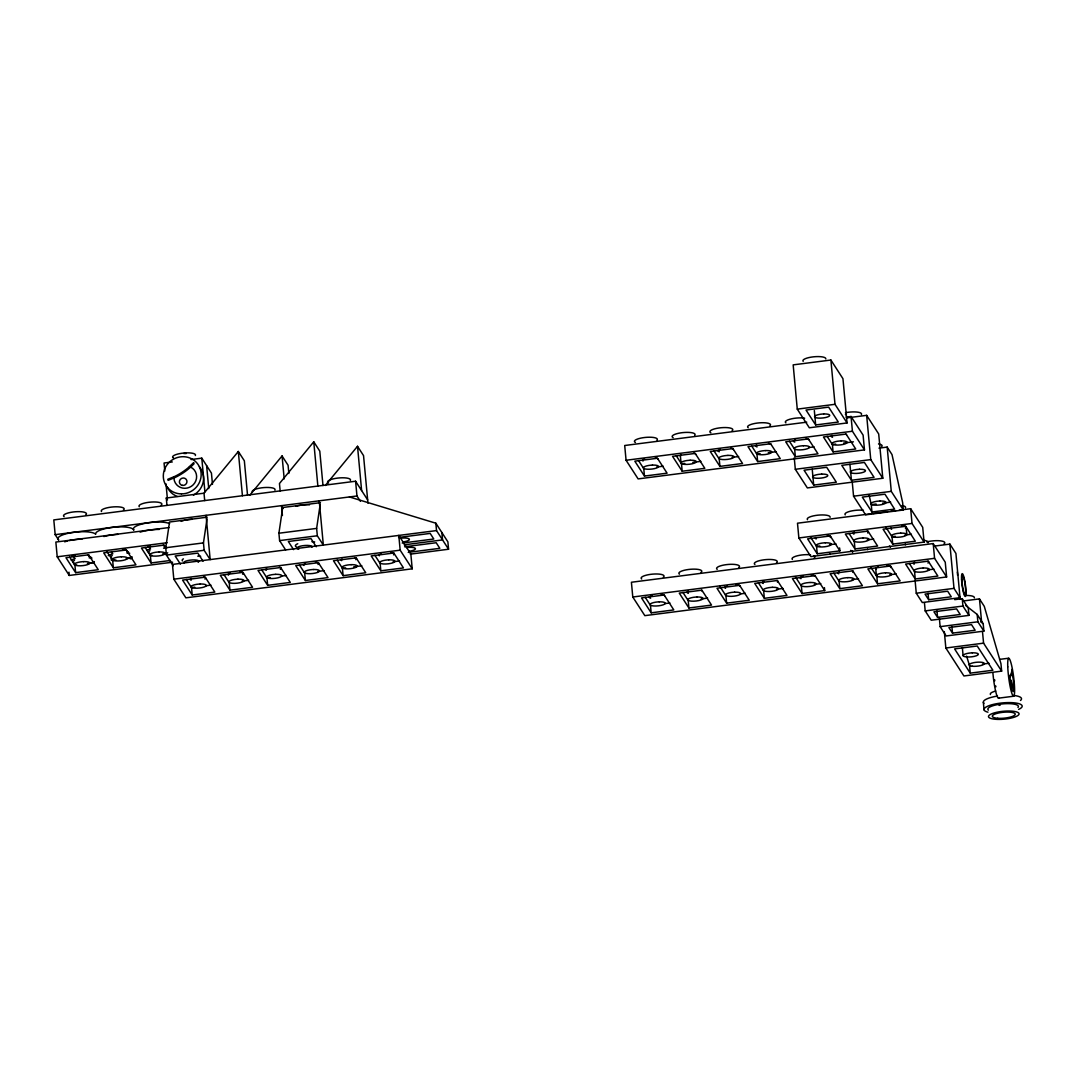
<?xml version="1.0" encoding="UTF-8"?>
<svg xmlns="http://www.w3.org/2000/svg" width="1076" height="1076" viewBox="0 0 1076 1076"><rect width="100%" height="100%" fill="white"/><g stroke="black" fill="none" stroke-linecap="round" stroke-linejoin="round"><path stroke-width="1.5" d="M173.935 476.803L173.949 478.591A11.513 11.016 -32.9 0 0 191.501 486.217A11.513 11.016 -32.9 0 0 190.694 467.132L189.511 466.634M173.303 565.761L166.417 555.108L165.744 547.738L169.537 522.008L207.264 517.179M206.067 515.323L210.17 559.601L204.144 550.28L203.458 542.896L207.022 518.78M285.624 549.93L279.599 540.609L278.913 533.225L282.706 507.509L320.433 502.667M319.236 500.824L323.338 545.088L317.312 535.767L316.64 528.397L320.191 504.281M166.968 505.411L166.282 498.027L204.01 493.198L238.321 451.476L244.346 460.797L247.534 495.216M249.847 495.148L282.06 455.955L288.086 465.276L288.852 473.48M322.988 485.545L319.787 451.126L313.762 441.806L279.464 483.527L280.15 490.898M325.288 485.478L357.514 446.284L363.54 455.605L367.952 503.151M1010.001 675.526C1008.602 675.378 1008.858 677.557 1010.135 676.683A62.327 8.07 82.7 0 0 1011.911 672.594L1012.112 669.285L1011.561 672.271A62.327 8.07 82.7 0 1 1010.001 675.526L1010.001 677.315A11.513 1.493 82.7 0 0 1013.565 691.195A11.513 1.493 82.7 0 0 1011.965 672.473L1011.722 671.545M191.003 459.546L201.79 458.161L211.434 473.09L212.483 484.321M830.887 360.03L793.173 364.872L797.276 409.136L809.327 427.777L847.054 422.949L842.938 378.671L830.887 360.03L835.003 404.307L847.054 422.949M172.308 461.954L164.063 463.003L164.816 471.019M797.276 409.136L835.003 404.307M806.758 422.169L624.699 445.504L626.071 460.259L638.122 478.901L864.472 449.889L863.1 435.134L851.049 416.493L846.126 417.125M846.973 417.865L866.651 415.349L878.702 433.991L882.804 478.255L807.363 487.926L795.312 469.284L794.249 457.811M367.642 499.869L355.591 481.228L53.8 519.91L55.172 534.664L58.615 539.991M815.662 424.953L838.298 422.048L828.654 407.131L806.018 410.037L815.662 424.953L814.33 410.521M626.071 460.259L852.421 431.247L864.472 449.889M55.172 534.664L356.963 495.982L360.406 501.308M169.026 527.549L55.858 542.048L57.216 556.803L69.267 575.445L172.604 562.197M656.71 467.024L663.179 466.204M676.239 455.713L681.498 463.85L684.74 463.433M692.823 462.398L700.906 461.362M732.164 457.354L738.62 456.533M751.694 446.042L756.953 454.18L760.181 453.763M768.264 452.727L776.347 451.691M809.219 447.481L814.075 446.863M827.135 436.372L832.394 444.509L835.635 444.092M843.718 443.056L853.416 441.819M644.457 476.063L667.093 473.171L657.449 458.255L634.813 461.16L644.457 476.063L643.771 468.692L638.512 460.555M682.184 471.234L704.82 468.329L695.177 453.413L672.54 456.318L682.184 471.234L681.498 463.85M719.911 466.392L742.548 463.5L732.904 448.584L710.268 451.476L719.911 466.392L719.225 459.022L713.966 450.884M757.638 461.564L780.261 458.658L770.631 443.742L747.995 446.648L757.638 461.564L756.953 454.18M795.352 456.722L817.989 453.83L808.345 438.914L785.722 441.806L795.352 456.722L794.666 449.351L789.407 441.214M833.08 451.893L855.716 448.988L846.072 434.072L823.436 436.977L833.08 451.893L832.394 444.509M878.971 448.154L887.175 447.091L892.004 454.57L902.643 502.626L903.329 510.011L865.615 514.839L853.564 496.197L852.192 481.443M57.216 556.803L167.116 542.721M165.744 547.738L203.458 542.896M278.913 533.225L316.64 528.397M795.312 469.284L870.753 459.613L882.804 478.255M87.869 563.582L94.325 562.748M106.524 550.912L112.657 560.408L115.885 559.991M127.21 558.538L132.052 557.919M163.31 553.911L166.551 553.494M166.417 555.108L204.144 550.28M279.599 540.609L317.312 535.767M75.616 572.62L98.252 569.715L88.609 554.799L65.972 557.704L75.616 572.62L74.93 565.236L69.671 557.099M113.343 567.778L135.966 564.873L126.336 549.97L103.699 552.862L113.343 567.778L112.657 560.408M165.812 547.845L164.05 545.129L141.427 548.034L151.057 562.95L170.465 560.462M410.292 554.14L448.571 549.231L436.52 530.589L172.442 564.429L173.814 579.184L185.866 597.826L412.216 568.814L410.844 554.059L398.793 535.418L400.164 550.172L412.216 568.814M398.591 537.462L430.171 533.414L433.789 539.009L402.209 543.057M813.698 485.101L836.334 482.196L826.691 467.28L804.054 470.185L813.698 485.101L812.205 469.055M851.425 480.259L874.062 477.354L864.418 462.451L841.782 465.343L851.425 480.259L849.932 464.227M404.267 544.819L442.545 539.91L441.859 532.526M404.616 546.783L436.197 542.734L439.815 548.33L408.234 552.378M173.814 579.184L400.164 550.172M853.564 496.197L891.278 491.369L903.329 510.011M186.269 579.493L191.528 587.617L194.756 587.214M206.081 585.761L210.923 585.129M242.181 581.134L248.65 580.3M261.71 569.823L266.969 577.947L270.211 577.53M281.522 576.09L286.377 575.458M317.635 571.464L324.091 570.63M337.165 560.139L342.424 568.276L345.652 567.859M353.735 566.823L361.818 565.788M393.076 561.793L399.546 560.959M876.12 504.012L871.264 504.631L871.95 512.015L894.586 509.109L884.943 494.193L862.306 497.099L871.95 512.015M882.576 503.178L890.672 502.142M192.214 595.001L214.837 592.096L205.207 577.18L182.57 580.085L192.214 595.001L191.528 587.617M229.928 590.159L252.564 587.267L242.92 572.351L220.298 575.256L229.928 590.159L229.242 582.788L223.983 574.651M267.655 585.331L290.291 582.425L280.648 567.509L258.011 570.414L267.655 585.331L266.969 577.947M305.382 580.489L328.019 577.597L318.375 562.681L295.739 565.586L305.382 580.489L304.696 573.118L299.437 564.981M343.109 575.66L365.746 572.755L356.102 557.839L333.466 560.744L343.109 575.66L342.424 568.276M380.823 570.818L403.46 567.926L393.816 553.01L371.193 555.915L380.823 570.818L380.151 563.447L374.892 555.31M871.291 513.75L797.491 523.205L798.863 537.96L810.914 556.601L924.082 542.102L922.71 527.348L910.659 508.706L899.186 510.172M872.932 513.534L887.7 511.651M890.982 511.221L895.904 510.589M798.863 537.96L912.031 523.461L924.082 542.102M810.43 536.911L816.563 546.393L819.804 545.989M829.502 544.738L835.971 543.905M867.229 539.91L873.685 539.076M885.884 527.24L892.017 536.722L895.245 536.319M904.943 535.068L911.412 534.234M839.885 550.872L830.242 535.956L807.605 538.861L817.249 553.777L839.885 550.872L839.616 547.926M854.976 548.935L877.612 546.043L867.969 531.127L845.332 534.032L854.976 548.935L854.29 541.564L849.031 533.427M892.703 544.106L915.326 541.201L905.696 526.285L883.06 529.19L892.703 544.106L892.017 536.722M933.201 543.568L631.41 582.25L632.782 597.005L644.833 615.647L946.624 576.965L945.253 562.21L933.201 543.568L934.573 558.323L946.624 576.965M935.125 546.003L949.893 544.106L955.918 553.427L960.021 597.691L922.293 602.533L916.268 593.212L915.057 580.099M632.782 597.005L934.573 558.323M665.035 603.582L669.891 602.963M701.148 598.955L707.618 598.121M740.49 593.912L745.332 593.293M776.59 589.285L783.059 588.451M814.317 584.443L820.786 583.622M852.044 579.614L858.513 578.78M889.771 574.772L896.227 573.952M927.485 569.944L933.955 569.11M651.168 612.822L673.805 609.917L664.161 595.001L641.525 597.906L651.168 612.822L650.482 605.438L645.223 597.315M688.896 607.98L711.532 605.089L701.888 590.173L679.252 593.078L688.896 607.98L688.21 600.61L682.951 592.472M726.623 603.152L749.259 600.247L739.615 585.331L716.979 588.236L726.623 603.152L725.937 595.768L719.804 586.285M764.35 598.31L786.973 595.418L777.343 580.502L754.706 583.407L764.35 598.31L763.664 590.939L758.405 582.802M824.7 590.576L815.057 575.66L792.42 578.565L802.064 593.481L824.7 590.576L824.431 587.63M839.791 588.639L862.427 585.747L852.784 570.831L830.147 573.737L839.791 588.639L839.105 581.269L833.846 573.131M877.518 583.811L900.155 580.905L890.511 565.989L867.875 568.895L877.518 583.811L876.832 576.427L870.699 566.944M915.246 578.969L937.868 576.077L928.238 561.161L905.602 564.066L915.246 578.969L914.56 571.598L909.301 563.461M916.268 593.212L953.995 588.37L960.021 597.691M928.642 599.695L951.278 596.803L947.66 591.208L925.024 594.1L928.642 599.695L928.037 593.279M954.708 599.641L962.24 598.673L968.265 607.994L968.951 615.378L931.224 620.22L925.199 610.899L924.432 602.695M963.06 601L979.456 598.902L984.284 606.353L1000.962 663.757L1001.648 671.128L963.921 675.97L945.844 648.008L944.325 631.612M925.199 610.899L962.926 606.057L968.951 615.378M937.559 617.382L960.195 614.477L956.577 608.895L933.941 611.787L937.559 617.382L936.967 610.966M940.142 626.649L977.869 621.807L983.894 631.128L946.167 635.97L940.142 626.649L939.375 618.444M952.502 633.132L975.138 630.24L971.52 624.645L948.884 627.55L952.502 633.132L951.897 626.582M945.844 648.008L983.572 643.166L1001.648 671.128M999.591 659.373L1008.642 658.216M982.509 664.107L988.978 663.273M970.256 673.132L992.892 670.24L977.223 646.004L954.587 648.909L970.256 673.132L969.57 665.762L966.611 656.131M998.582 698.163L1013.659 696.226M183.754 453.48L186.215 453.521M349.418 496.951L435.834 523.205L447.885 541.847L448.571 549.231M965.602 605.411L977.183 614.436L983.208 623.757L983.894 631.128M980.626 621.753L983.208 623.757M795.245 576.615L801.378 586.097L802.064 593.481M316.236 546.742L310.977 538.605L288.341 541.497L293.6 549.634M283.23 508.316L281.509 505.653L282.423 515.498M166.282 498.027L167.493 499.896M203.068 561.242L197.809 553.104L175.173 556.01L180.432 564.147M145.112 547.428L150.371 555.566L151.057 562.95M869.072 494.92L870.901 503.017M979.456 598.902L981.594 621.861M982.496 631.693L983.572 643.166M977.183 614.436L977.869 621.807M983.37 702.426L984.042 709.81M962.24 598.673L962.926 606.057M957.317 572.069L957.613 575.283M959.55 596.131L959.846 599.345M962.347 647.537L963.101 655.688M949.893 544.106L953.995 588.37M910.659 508.706L912.031 523.461M906.14 527.038L906.826 534.422M887.175 447.091L891.278 491.369M866.651 415.349L870.753 459.613M875.703 568.303L876.389 575.687M851.049 416.493L852.421 431.247M816.563 546.393L817.249 553.777M680.368 455.726L681.054 463.11M435.834 523.205L436.52 530.589M357.514 446.284L361.617 490.548M355.591 481.228L356.963 495.982M313.762 441.806L317.864 486.07M282.06 455.955L284.199 478.914M238.321 451.476L242.423 495.74M206.619 465.626L208.744 488.585M201.79 458.161L204.911 491.853M204.01 493.198L204.696 500.569M166 483.85L167.345 498.282M68.972 572.163L69.267 575.445M199.369 466.769A19.18 18.359 -32.9 0 1 193.438 495.148M177.258 496.44A19.18 18.359 -32.9 0 1 167.089 486.702M172.685 457.367A11.513 2.972 -5.3 0 1 184.305 452.996A11.513 2.972 -5.3 0 1 195.348 455.525M173.599 458.134A11.513 2.972 -5.3 0 1 173.182 457.892M164.493 546.137A7.667 1.991 -5.3 0 1 164.103 546.689M150.008 548.128A7.667 1.991 -5.3 0 1 150.532 546.097M163.243 545.007A7.667 1.991 -5.3 0 1 164.372 545.626M112.281 552.97A7.667 1.991 -5.3 0 1 111.931 551.477M122.556 549.419A7.667 1.991 -5.3 0 1 126.78 550.71M89.052 555.808A7.667 1.991 -5.3 0 1 88.649 556.359M74.553 557.798A7.667 1.991 -5.3 0 1 75.091 555.767M87.802 554.678A7.667 1.991 -5.3 0 1 89.052 555.552M64.681 541.806A19.18 4.963 -5.3 0 1 67.653 540.959M69.294 540.582A19.18 4.963 -5.3 0 1 82.085 539.089M58.588 539.829A19.18 4.963 -5.3 0 1 72.119 532.553A19.18 4.963 -5.3 0 1 95.495 534.059M74.93 555.889A15.346 3.968 -5.3 0 1 72.105 555.875M76.786 565.102A15.346 3.968 -5.3 0 1 74.352 564.86M71.204 560.139A15.346 3.968 -5.3 0 1 75.145 558.632M89.362 556.79A15.346 3.968 -5.3 0 1 90.747 556.817M94.365 561.632A11.513 2.972 -5.3 0 1 87.398 563.622M74.701 563.407A11.513 2.972 -5.3 0 1 74.513 560.354M89.173 557.852A11.513 2.972 -5.3 0 1 91.998 558.094M131.46 558.511A15.346 3.968 -5.3 0 1 130.223 558.847M114.513 560.273A15.346 3.968 -5.3 0 1 111.003 559.843M108.246 555.714A15.346 3.968 -5.3 0 1 112.872 553.79M127.089 551.961A15.346 3.968 -5.3 0 1 128.474 551.975M132.079 556.79A11.513 2.972 -5.3 0 1 126.188 558.605M112.429 558.578A11.513 2.972 -5.3 0 1 112.24 555.512M126.901 553.024A11.513 2.972 -5.3 0 1 129.725 553.252M103.834 536.534A19.18 4.963 -5.3 0 1 117.957 534.328M95.71 534.086A19.18 4.963 -5.3 0 1 113.531 527.24A19.18 4.963 -5.3 0 1 133.827 530.132M125.435 549.231A15.346 3.968 -5.3 0 1 124.197 549.554M140.136 532.136A19.18 4.963 -5.3 0 1 143.108 531.288M144.735 530.912A19.18 4.963 -5.3 0 1 159.329 529.405M133.653 529.715A19.18 4.963 -5.3 0 1 146.659 523.03A19.18 4.963 -5.3 0 1 169.631 523.595M150.384 546.218A15.346 3.968 -5.3 0 1 147.547 546.205M152.241 555.431A15.346 3.968 -5.3 0 1 149.806 555.189M146.659 550.468A15.346 3.968 -5.3 0 1 150.586 548.962M164.803 547.119A15.346 3.968 -5.3 0 1 166.202 547.146M167.721 552.822A11.513 2.972 -5.3 0 1 162.853 553.952M150.156 553.736A11.513 2.972 -5.3 0 1 149.968 550.683M163.579 548.168A11.513 2.972 -5.3 0 1 166.565 548.316M139.261 506.742A11.513 2.972 -5.3 0 1 151.245 502.062A11.513 2.972 -5.3 0 1 161.144 505.249M101.534 511.571A11.513 2.972 -5.3 0 1 113.518 506.89A11.513 2.972 -5.3 0 1 123.417 510.091M64.116 516.668A11.513 2.972 -5.3 0 1 75.239 511.772A11.513 2.972 -5.3 0 1 85.69 514.92M328.597 483.057A11.513 2.972 -5.3 0 1 337.622 478.094A11.513 2.972 -5.3 0 1 350.359 480.461M252.241 491.961A11.513 2.972 -5.3 0 1 263.862 487.589A11.513 2.972 -5.3 0 1 274.905 490.131M394.139 553.508A7.667 1.991 -5.3 0 1 393.48 554.839M379.398 555.794A7.667 1.991 -5.3 0 1 379.155 554.786M380.299 553.965A7.667 1.991 -5.3 0 1 380.917 553.71M390.911 552.513A7.667 1.991 -5.3 0 1 393.883 553.279M354.676 557.57A7.667 1.991 -5.3 0 1 355.752 559.668M341.67 560.636A7.667 1.991 -5.3 0 1 342.074 559.076M296.344 546.917A11.513 2.972 -5.3 0 1 297.756 543.743M311.932 541.672A11.513 2.972 -5.3 0 1 314.69 541.941M318.698 563.178A7.667 1.991 -5.3 0 1 318.025 564.51M303.943 565.465A7.667 1.991 -5.3 0 1 303.701 564.456M304.858 563.636A7.667 1.991 -5.3 0 1 305.463 563.38M315.47 562.183A7.667 1.991 -5.3 0 1 318.442 562.95M279.235 567.24A7.667 1.991 -5.3 0 1 280.311 569.338M266.229 570.307A7.667 1.991 -5.3 0 1 266.633 568.747M243.243 572.849A7.667 1.991 -5.3 0 1 242.584 574.18M228.502 575.135A7.667 1.991 -5.3 0 1 228.26 574.127M228.906 573.575A7.667 1.991 -5.3 0 1 230.022 573.051M240.015 571.854A7.667 1.991 -5.3 0 1 242.988 572.62M182.463 560.932A11.513 2.972 -5.3 0 1 183.391 558.847M197.728 556.158A11.513 2.972 -5.3 0 1 200.661 556.332M203.781 576.911A7.667 1.991 -5.3 0 1 204.857 579.009M191.151 580.179A7.667 1.991 -5.3 0 1 191.178 578.417M845.386 414.3A11.513 2.972 -5.3 0 1 845.884 414.825M832.528 437.26A7.667 1.991 -5.3 0 1 832.057 435.309M845.763 434.139A7.667 1.991 -5.3 0 1 846.516 434.825M785.91 422.908A11.513 2.972 -5.3 0 1 789.717 419.29A11.513 2.972 -5.3 0 1 802.884 417.959M803.812 418.053A11.513 2.972 -5.3 0 1 804.66 418.174M794.801 442.088A7.667 1.991 -5.3 0 1 793.685 440.689M794.828 439.869A7.667 1.991 -5.3 0 1 795.446 439.613M806.233 438.51A7.667 1.991 -5.3 0 1 808.802 439.654M748.197 427.75A11.513 2.972 -5.3 0 1 759.306 422.855A11.513 2.972 -5.3 0 1 769.77 426.002M757.074 446.93A7.667 1.991 -5.3 0 1 756.603 444.98M768.506 443.339A7.667 1.991 -5.3 0 1 771.075 444.496M710.873 432.821A11.513 2.972 -5.3 0 1 721.028 427.737A11.513 2.972 -5.3 0 1 732.043 430.83M719.346 451.759A7.667 1.991 -5.3 0 1 718.472 451.369M718.217 451.14A7.667 1.991 -5.3 0 1 718.23 450.36M719.387 449.539A7.667 1.991 -5.3 0 1 719.992 449.284M730.779 448.181A7.667 1.991 -5.3 0 1 733.348 449.593M673.146 437.65A11.513 2.972 -5.3 0 1 682.735 432.619A11.513 2.972 -5.3 0 1 694.666 435.363M680.503 455.982A7.667 1.991 -5.3 0 1 681.162 454.65M693.764 453.144A7.667 1.991 -5.3 0 1 695.621 454.422M635.432 442.492A11.513 2.972 -5.3 0 1 645.008 437.461A11.513 2.972 -5.3 0 1 656.952 440.192M643.031 461.039A7.667 1.991 -5.3 0 1 642.789 460.03M643.044 459.761A7.667 1.991 -5.3 0 1 644.551 458.954M655.338 457.851A7.667 1.991 -5.3 0 1 657.517 458.524M657.893 458.995A7.667 1.991 -5.3 0 1 657.893 459.264M400.595 538.215A7.667 1.991 -5.3 0 1 409.351 539.116A7.667 1.991 -5.3 0 1 403.016 541.941M406.62 547.536A7.667 1.991 -5.3 0 1 415.376 548.437A7.667 1.991 -5.3 0 1 409.041 551.262M295.873 506.298A11.513 2.972 -5.3 0 1 309.498 504.846M298.724 549.311A7.667 1.991 -5.3 0 1 302.531 545.747A7.667 1.991 -5.3 0 1 311.973 547.254M181.158 521.362A11.513 2.972 -5.3 0 1 183.593 520.542M184.534 520.3A11.513 2.972 -5.3 0 1 192.147 519.291M198.535 562.035A7.667 1.991 -5.3 0 1 198.145 562.318M184.063 563.273A7.667 1.991 -5.3 0 1 189.847 560.179A7.667 1.991 -5.3 0 1 198.939 561.228M998.999 697.625A19.18 2.488 82.7 0 1 995.811 691.895A19.18 2.488 82.7 0 1 992.892 672.702M995.919 686.797A11.513 1.493 82.7 0 1 995.717 685.937M994.789 680.812A11.513 1.493 82.7 0 1 994.627 679.696M987.943 712.178A19.18 4.963 -5.3 0 1 990.054 705.318A19.18 4.963 -5.3 0 1 1015.717 703.005A19.18 4.963 -5.3 0 1 1018.622 709.393M1013.565 695.446A19.18 4.963 -5.3 0 1 1020.505 700.489M983.975 703.341A19.18 4.963 -5.3 0 1 997.492 696.064M990.431 694.545A11.513 2.972 -5.3 0 1 995.69 691.061M999.079 705.385A11.513 2.972 -5.3 0 1 1000.155 705.197M988.346 710.133A15.346 3.968 -5.3 0 1 1002.872 703.865A15.346 3.968 -5.3 0 1 1017.99 707.457M926.732 541.941A11.513 2.972 -5.3 0 1 940.384 540.838A11.513 2.972 -5.3 0 1 944.055 543.945M878.514 443.944A11.513 2.972 -5.3 0 1 881.701 446.634M965.952 595.458A11.513 2.972 -5.3 0 1 974.358 597.826M813.967 555.66A11.513 2.972 -5.3 0 1 814.209 557.919M792.326 559.412A11.513 2.972 -5.3 0 1 797.343 555.794A11.513 2.972 -5.3 0 1 810.524 554.812M801.015 578.659A7.667 1.991 -5.3 0 1 800.652 577.166M802.158 576.373A7.667 1.991 -5.3 0 1 802.871 576.131M811.291 575.122A7.667 1.991 -5.3 0 1 815.379 576.171M754.908 564.496A11.513 2.972 -5.3 0 1 766.018 559.601A11.513 2.972 -5.3 0 1 776.482 562.761M777.773 581.511A7.667 1.991 -5.3 0 1 777.383 582.049M763.288 583.501A7.667 1.991 -5.3 0 1 763.825 581.47M777.02 580.556A7.667 1.991 -5.3 0 1 777.652 581M717.181 569.338A11.513 2.972 -5.3 0 1 728.304 564.443A11.513 2.972 -5.3 0 1 738.755 567.59M725.56 588.33A7.667 1.991 -5.3 0 1 725.211 586.837M726.703 586.043A7.667 1.991 -5.3 0 1 727.416 585.801M735.836 584.793A7.667 1.991 -5.3 0 1 740.059 586.084M679.454 574.167A11.513 2.972 -5.3 0 1 690.577 569.271A11.513 2.972 -5.3 0 1 701.027 572.432M702.332 591.181A7.667 1.991 -5.3 0 1 702.198 591.45M688.344 593.347A7.667 1.991 -5.3 0 1 688.371 591.141M701.579 590.24A7.667 1.991 -5.3 0 1 702.332 590.926M641.726 579.009A11.513 2.972 -5.3 0 1 652.85 574.113A11.513 2.972 -5.3 0 1 663.3 577.261M650.617 598.189A7.667 1.991 -5.3 0 1 649.756 596.507M650.644 595.97A7.667 1.991 -5.3 0 1 651.975 595.472M661.256 594.517A7.667 1.991 -5.3 0 1 664.605 595.754M923.692 540.3A11.513 2.972 -5.3 0 1 927.969 542.802M905.494 544.9A11.513 2.972 -5.3 0 1 905.239 544.053M928.669 562.17A7.667 1.991 -5.3 0 1 927.889 562.99M914.183 564.16A7.667 1.991 -5.3 0 1 914.721 562.129M927.915 561.215A7.667 1.991 -5.3 0 1 928.548 561.659M867.767 549.742A11.513 2.972 -5.3 0 1 867.485 549.177M889.408 545.989A11.513 2.972 -5.3 0 1 890.377 547.334M886.732 565.451A7.667 1.991 -5.3 0 1 890.551 567.55M876.456 568.989A7.667 1.991 -5.3 0 1 876.106 567.496M877.599 566.702A7.667 1.991 -5.3 0 1 878.312 566.46M850.578 550.401A11.513 2.972 -5.3 0 1 852.515 552.472M830.053 554.57A11.513 2.972 -5.3 0 1 829.784 553.723M853.228 571.84A7.667 1.991 -5.3 0 1 852.824 572.378M838.742 573.831A7.667 1.991 -5.3 0 1 839.267 571.8M852.474 570.885A7.667 1.991 -5.3 0 1 853.107 571.329M902.011 505.545A11.513 2.972 -5.3 0 1 905.427 507.926M901.917 525.747A7.667 1.991 -5.3 0 1 905.346 528.114M891.641 529.284A7.667 1.991 -5.3 0 1 891.291 527.791M845.225 514.866A11.513 2.972 -5.3 0 1 850.242 511.248A11.513 2.972 -5.3 0 1 863.423 510.266M868.413 532.136A7.667 1.991 -5.3 0 1 867.619 532.956M853.914 534.126A7.667 1.991 -5.3 0 1 854.452 532.095M867.162 531.006A7.667 1.991 -5.3 0 1 868.292 531.625M807.511 519.708A11.513 2.972 -5.3 0 1 817.8 515.175A11.513 2.972 -5.3 0 1 830.107 517.3M827.336 535.471A7.667 1.991 -5.3 0 1 830.282 537.516M816.2 538.955A7.667 1.991 -5.3 0 1 815.837 537.462M845.44 412.727A11.513 2.972 -5.3 0 1 857.142 412.081A11.513 2.972 -5.3 0 1 861.419 414.569M803.18 361.361A11.513 2.972 -5.3 0 1 813.483 356.829A11.513 2.972 -5.3 0 1 825.79 358.954M1011.144 680.422L1012.274 687.564L1011.144 680.422M193.599 462.707L187.937 467.979A62.327 59.664 -32.9 0 1 174.931 476.345L167.789 479.304L168.125 480.34L175.28 477.408A62.327 59.664 -32.9 0 0 190.277 467.414L193.989 463.837L193.599 462.707M823.665 413.978L822.696 414.004A7.667 1.991 -5.3 0 0 815.03 417.38A7.667 1.991 -5.3 0 0 827.659 416.95A7.667 1.991 -5.3 0 0 824.646 413.937L823.665 413.978M841.082 440.918L840.114 440.945A7.667 1.991 -5.3 0 0 832.447 444.321A7.667 1.991 -5.3 0 0 845.077 443.89A7.667 1.991 -5.3 0 0 842.064 440.878L841.082 440.918M803.368 445.746L802.387 445.787A7.667 1.991 -5.3 0 0 794.72 449.149A7.667 1.991 -5.3 0 0 807.35 448.732A7.667 1.991 -5.3 0 0 804.337 445.72L803.368 445.746M765.641 450.588L764.659 450.615A7.667 1.991 -5.3 0 0 756.993 453.991A7.667 1.991 -5.3 0 0 769.622 453.561A7.667 1.991 -5.3 0 0 766.61 450.548L765.641 450.588M727.914 455.417L726.932 455.457A7.667 1.991 -5.3 0 0 719.279 458.82A7.667 1.991 -5.3 0 0 731.909 458.403A7.667 1.991 -5.3 0 0 728.896 455.39L727.914 455.417M690.187 460.259L689.218 460.286A7.667 1.991 -5.3 0 0 681.552 463.662A7.667 1.991 -5.3 0 0 694.181 463.231A7.667 1.991 -5.3 0 0 691.169 460.219L690.187 460.259M652.46 465.088L651.491 465.128A7.667 1.991 -5.3 0 0 643.825 468.49A7.667 1.991 -5.3 0 0 656.454 468.073A7.667 1.991 -5.3 0 0 653.441 465.061L652.46 465.088M859.428 469.284L858.446 469.324A7.667 1.991 -5.3 0 0 850.793 472.687A7.667 1.991 -5.3 0 0 863.423 472.256A7.667 1.991 -5.3 0 0 860.41 469.257L859.428 469.284M821.701 474.126L820.732 474.153A7.667 1.991 -5.3 0 0 813.066 477.515A7.667 1.991 -5.3 0 0 825.695 477.098A7.667 1.991 -5.3 0 0 822.683 474.086L821.701 474.126M879.953 501.039L878.971 501.066A7.667 1.991 -5.3 0 0 871.318 504.442A7.667 1.991 -5.3 0 0 883.947 504.012A7.667 1.991 -5.3 0 0 880.935 500.999L879.953 501.039M159.073 551.975L158.091 552.001A7.667 1.991 -5.3 0 0 150.425 555.364A7.667 1.991 -5.3 0 0 163.054 554.947A7.667 1.991 -5.3 0 0 160.042 551.934L159.073 551.975M121.346 556.803L120.364 556.843A7.667 1.991 -5.3 0 0 112.698 560.206A7.667 1.991 -5.3 0 0 125.327 559.776A7.667 1.991 -5.3 0 0 122.314 556.776L121.346 556.803M83.619 561.645L82.637 561.672A7.667 1.991 -5.3 0 0 74.984 565.034A7.667 1.991 -5.3 0 0 87.613 564.618A7.667 1.991 -5.3 0 0 84.6 561.605L83.619 561.645M900.706 533.131L899.724 533.158A7.667 1.991 -5.3 0 0 892.058 536.534A7.667 1.991 -5.3 0 0 904.687 536.104A7.667 1.991 -5.3 0 0 901.675 533.104L900.706 533.131M862.979 537.96L861.997 538A7.667 1.991 -5.3 0 0 854.344 541.362A7.667 1.991 -5.3 0 0 866.974 540.946A7.667 1.991 -5.3 0 0 863.961 537.933L862.979 537.96M825.252 542.802L824.27 542.829A7.667 1.991 -5.3 0 0 816.617 546.205A7.667 1.991 -5.3 0 0 829.246 545.774A7.667 1.991 -5.3 0 0 826.233 542.775L825.252 542.802M388.84 559.843L387.858 559.883A7.667 1.991 -5.3 0 0 380.191 563.246A7.667 1.991 -5.3 0 0 392.821 562.829A7.667 1.991 -5.3 0 0 389.808 559.816L388.84 559.843M351.112 564.685L350.13 564.712A7.667 1.991 -5.3 0 0 342.464 568.088A7.667 1.991 -5.3 0 0 355.093 567.657A7.667 1.991 -5.3 0 0 352.081 564.644L351.112 564.685M313.385 569.513L312.403 569.554A7.667 1.991 -5.3 0 0 304.75 572.916A7.667 1.991 -5.3 0 0 317.38 572.499A7.667 1.991 -5.3 0 0 314.367 569.486L313.385 569.513M275.658 574.355L274.689 574.382A7.667 1.991 -5.3 0 0 267.023 577.758A7.667 1.991 -5.3 0 0 279.652 577.328A7.667 1.991 -5.3 0 0 276.64 574.315L275.658 574.355M237.944 579.184L236.962 579.224A7.667 1.991 -5.3 0 0 229.296 582.587A7.667 1.991 -5.3 0 0 241.925 582.17A7.667 1.991 -5.3 0 0 238.912 579.157L237.944 579.184M200.217 584.026L199.235 584.053A7.667 1.991 -5.3 0 0 191.568 587.429A7.667 1.991 -5.3 0 0 204.198 586.998A7.667 1.991 -5.3 0 0 201.185 583.986L200.217 584.026M923.248 567.994L922.267 568.034A7.667 1.991 -5.3 0 0 914.6 571.396A7.667 1.991 -5.3 0 0 927.23 570.979A7.667 1.991 -5.3 0 0 924.217 567.967L923.248 567.994M885.521 572.835L884.539 572.862A7.667 1.991 -5.3 0 0 876.886 576.238A7.667 1.991 -5.3 0 0 889.516 575.808A7.667 1.991 -5.3 0 0 886.503 572.809L885.521 572.835M847.794 577.664L846.825 577.704A7.667 1.991 -5.3 0 0 839.159 581.067A7.667 1.991 -5.3 0 0 851.788 580.65A7.667 1.991 -5.3 0 0 848.776 577.637L847.794 577.664M810.067 582.506L809.098 582.533A7.667 1.991 -5.3 0 0 801.432 585.909A7.667 1.991 -5.3 0 0 814.061 585.479A7.667 1.991 -5.3 0 0 811.048 582.479L810.067 582.506M772.353 587.335L771.371 587.375A7.667 1.991 -5.3 0 0 763.704 590.737A7.667 1.991 -5.3 0 0 776.334 590.32A7.667 1.991 -5.3 0 0 773.321 587.308L772.353 587.335M734.626 592.177L733.644 592.203A7.667 1.991 -5.3 0 0 725.991 595.579A7.667 1.991 -5.3 0 0 738.62 595.149A7.667 1.991 -5.3 0 0 735.607 592.15L734.626 592.177M696.898 597.005L695.916 597.045A7.667 1.991 -5.3 0 0 688.263 600.408A7.667 1.991 -5.3 0 0 700.893 599.991A7.667 1.991 -5.3 0 0 697.88 596.978L696.898 597.005M659.171 601.847L658.203 601.874A7.667 1.991 -5.3 0 0 650.536 605.25A7.667 1.991 -5.3 0 0 663.166 604.82A7.667 1.991 -5.3 0 0 660.153 601.82L659.171 601.847M972.233 652.836L971.265 652.876A7.667 1.991 -5.3 0 0 963.598 656.239A7.667 1.991 -5.3 0 0 976.228 655.822A7.667 1.991 -5.3 0 0 973.215 652.809L972.233 652.836M181.467 493.897A19.18 18.359 -32.9 0 0 199.006 466.002A19.18 18.359 -32.9 0 0 166.229 465.989A19.18 18.359 -32.9 0 0 181.467 493.897M182.369 485.384A3.833 3.672 -32.9 0 0 186.78 480.434A3.833 3.672 -32.9 0 0 180.364 479.331A3.833 3.672 -32.9 0 0 182.369 485.384M1007.755 666.878A19.18 2.488 82.7 0 0 1013.417 696.226A19.18 2.488 82.7 0 0 1012.287 668.559A19.18 2.488 82.7 0 0 1007.755 666.878M995.717 719.293A15.346 3.968 -5.3 0 0 1019.066 714.02A15.346 3.968 -5.3 0 0 996.605 712.312A15.346 3.968 -5.3 0 0 995.717 719.293M997.734 718.27A11.513 2.972 -5.3 0 0 1015.246 714.316A11.513 2.972 -5.3 0 0 998.393 713.038A11.513 2.972 -5.3 0 0 997.734 718.27M972.274 666.232A7.667 1.991 -5.3 0 0 984.352 663.784A7.667 1.991 -5.3 0 0 973.632 662.682A7.667 1.991 -5.3 0 0 972.274 666.232M961.554 579.372A11.513 1.668 82.4 0 0 965.226 596.481A11.513 1.668 82.4 0 0 964.473 579.372A11.513 1.668 82.4 0 0 961.554 579.372M961.917 580.314A9.59 1.385 82.4 0 0 964.984 594.584A9.59 1.385 82.4 0 0 964.352 580.314A9.59 1.385 82.4 0 0 961.917 580.314"/></g></svg>
